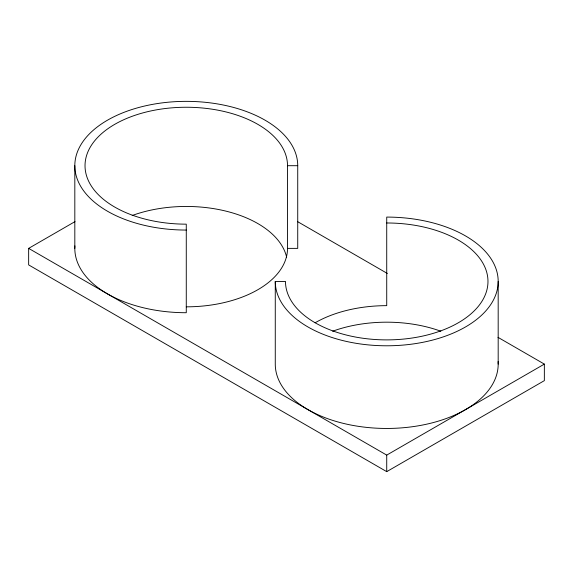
<?xml version="1.0" encoding="UTF-8"?>
<svg xmlns="http://www.w3.org/2000/svg" width="573" height="573" viewBox="0 0 573 573"><rect width="100%" height="100%" fill="white"/><g stroke="black" fill="none" stroke-linecap="round" stroke-linejoin="round"><path stroke-width="0.86" d="M497.987 337.339L544.35 364.106L544.35 380.637L386.725 471.643L28.65 264.905L28.65 248.374L75.013 221.608M28.65 248.374L386.725 455.105L544.35 364.106M74.898 245.867A111.456 64.348 0 0 0 186.275 312.722L186.275 224.158A101.242 58.453 0 0 1 85.026 165.704A101.242 58.453 0 0 1 186.275 107.251A101.242 58.453 0 0 1 287.517 165.704L297.731 165.704L297.731 248.374L287.517 248.374A101.242 58.453 0 0 1 186.275 306.827M498.102 361.599A111.456 64.348 0 0 1 388.902 428.439A111.456 64.348 0 0 1 275.269 364.106L275.269 281.436L285.483 281.436A101.242 58.453 0 0 0 386.725 339.889A101.242 58.453 0 0 0 487.974 281.436A101.242 58.453 0 0 0 386.725 222.983M297.588 221.636L387.369 273.471M315.136 322.771A101.242 58.453 0 0 1 386.725 305.653L386.725 217.088A111.456 64.348 0 0 1 498.181 281.436L498.181 364.106M386.725 455.105L386.725 471.643M287.517 165.704L287.517 248.374M297.731 165.704A111.456 64.348 0 0 0 186.275 101.357A111.456 64.348 0 0 0 74.819 165.704L74.819 248.374M132.184 215.498A101.242 58.453 0 0 1 286.65 257.277M332.641 331.223A101.242 58.453 0 0 1 440.816 331.223M186.275 230.06A111.456 64.348 0 0 1 74.819 165.704M498.181 281.436A111.456 64.348 0 0 1 386.725 345.784A111.456 64.348 0 0 1 275.269 281.436"/></g></svg>
